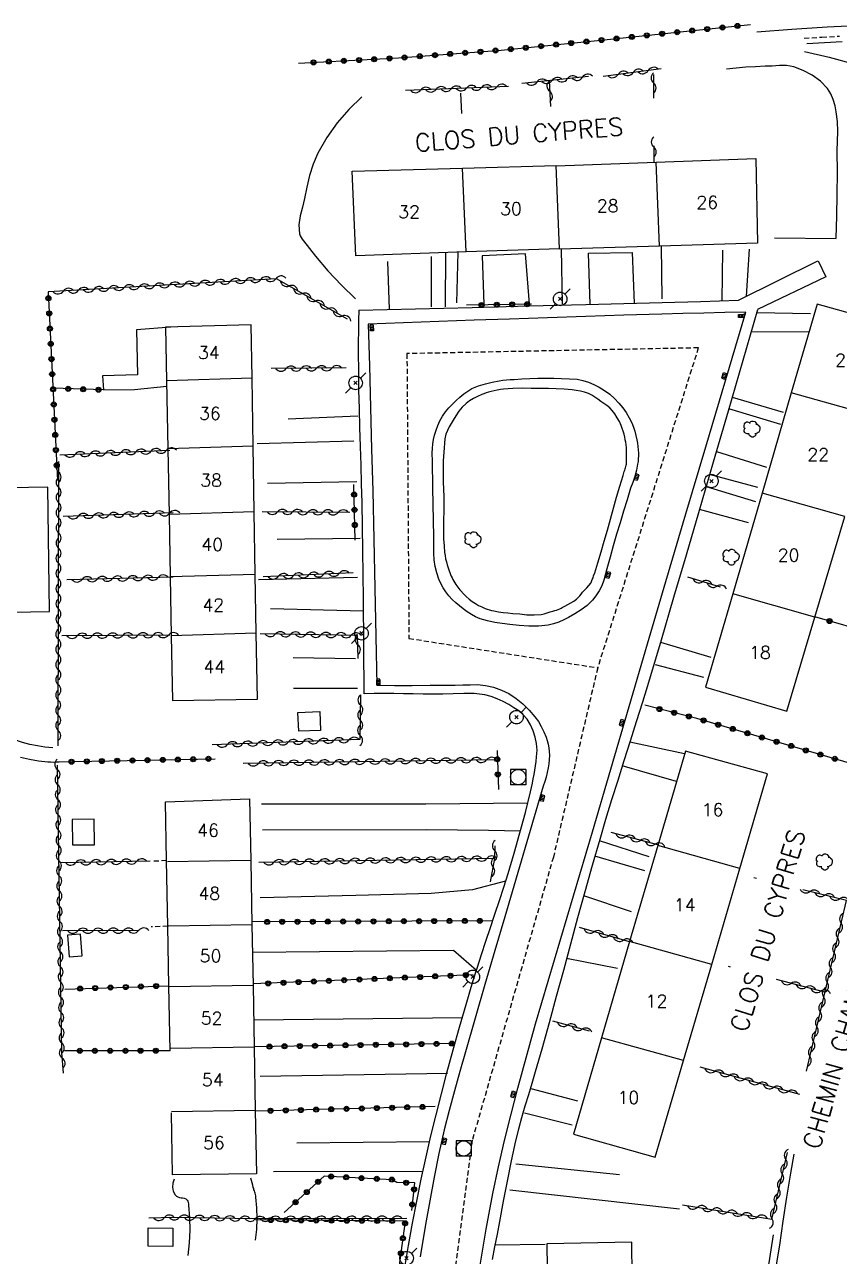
# Model space of a CAD drawing. Header units: millimetres. Extents: x 149000 to 150002, y 151999 to 153000.
# Drawn here: x 149379.6 to 149460, y 152423.4 to 152544.9 of the extents above; entities that cross this region are included whole.
import ezdxf
from ezdxf.enums import TextEntityAlignment as Align

# ---------------------------------------------------------------- set-up
doc = ezdxf.new("R2010")
doc.units = ezdxf.units.MM
doc.linetypes.add('DASHED', pattern=[0.75, 0.5, -0.25])
doc.layers.get('0').update_dxf_attribs({"linetype": 'CONTINUOUS'})
for name, color, linetype in [('W0001', 6, 'DASHED'), ('W0014', 7, 'CONTINUOUS'), ('W0017', 7, 'CONTINUOUS'), ('W0071', 7, 'CONTINUOUS'), ('w0101', 7, 'CONTINUOUS'), ('W0104', 1, 'CONTINUOUS'), ('W0112', 1, 'DASHED'), ('w0211', 2, 'CONTINUOUS'), ('W0214', 2, 'CONTINUOUS'), ('w0300', 7, 'CONTINUOUS'), ('W0310', 3, 'CONTINUOUS'), ('w0323', 7, 'CONTINUOUS'), ('W0401', 7, 'CONTINUOUS'), ('W0420', 7, 'CONTINUOUS'), ('W0473', 7, 'CONTINUOUS'), ('W0989', 7, 'CONTINUOUS'), ('W0991', 7, 'CONTINUOUS'), ('W1102', 7, 'CONTINUOUS')]:
    doc.layers.add(name, color=color, linetype=linetype)
doc.styles.get("Standard").update_dxf_attribs({"font": 'romans.shx', "width": 0.85})

# ---------------------------------------------------------------- blocks, each defined once
blk = doc.blocks.new('T401')
for p, q in [((-0.3, 0.3), (0, 0.3)), ((-0.3, -0.25), (-0.3, 0.3)), ((-0.3, 0.15), (0, 0.15)), ((-0.3, 0), (0, 0)), ((0, 0.3), (0, -0.25)), ((-0.3, -0.15), (0, -0.15)), ((-0.3, -0.25), (-0.3, -0.3)), ((-0.3, -0.3), (0, -0.3)), ((0, -0.3), (0, -0.25))]:
    blk.add_line(p, q)
blk = doc.blocks.new('T420')
for p, q in [((0.75, 0.75), (-0.75, 0.75)), ((-0.75, 0.75), (-0.75, -0.75)), ((0.75, 0.75), (0.75, -0.75)), ((0.75, -0.75), (-0.75, -0.75))]:
    blk.add_line(p, q)
blk.add_ellipse((0, 0), major_axis=(-0.53, 0.53), ratio=1, start_param=3.926991, end_param=10.210176)
blk = doc.blocks.new('T473')
for p, q in [((-0.166667, 0.166667), (0.166667, -0.166667)), ((-0.166667, -0.166667), (0.166667, 0.166667)), ((0.500001, 0.500001), (1.000002, 1.000002)), ((-1.000002, -1.000002), (-0.500001, -0.500001))]:
    blk.add_line(p, q)
blk.add_ellipse((0, 0), major_axis=(0.471405, 0.471405), ratio=1, start_param=5.4977871438, end_param=11.780972451)
blk = doc.blocks.new('T300')
for p, q in [((-0.8, 0.51), (-0.86, 0.34)), ((-0.86, 0.34), (-0.86, 0.17)), ((-0.86, 0.17), (-0.74, 0.06)), ((-0.69, 0.63), (-0.8, 0.51)), ((-0.8, -0.06), (-0.74, 0.06)), ((-0.74, 0.06), (-0.69, 0.11)), ((-0.57, 0.69), (-0.69, 0.63)), ((-0.46, 0.69), (-0.57, 0.69)), ((-0.29, 0.63), (-0.46, 0.69)), ((-0.29, 0.63), (-0.17, 0.74)), ((-0.23, 0.57), (-0.29, 0.63)), ((-0.17, 0.74), (-0.06, 0.8)), ((-0.06, 0.8), (0.06, 0.8)), ((0.06, 0.8), (0.23, 0.74)), ((0.23, 0.74), (0.34, 0.63)), ((0.34, 0.63), (0.4, 0.51)), ((0.46, 0.46), (0.34, 0.46)), ((0.4, 0.51), (0.4, 0.46)), ((0.57, 0.4), (0.46, 0.46)), ((0.57, 0.4), (0.69, 0.29)), ((0.69, 0.29), (0.74, 0.17)), ((0.74, 0.06), (0.69, -0.17)), ((0.74, 0.17), (0.74, 0.06)), ((-0.8, -0.17), (-0.8, -0.06)), ((-0.8, -0.23), (-0.8, -0.17)), ((-0.74, -0.34), (-0.8, -0.23)), ((-0.69, -0.4), (-0.74, -0.34)), ((-0.51, -0.46), (-0.69, -0.4)), ((-0.4, -0.46), (-0.51, -0.46)), ((-0.4, -0.46), (-0.34, -0.46)), ((-0.34, -0.46), (-0.34, -0.4)), ((-0.34, -0.51), (-0.34, -0.46)), ((-0.29, -0.63), (-0.34, -0.51)), ((-0.17, -0.74), (-0.29, -0.63)), ((-0.06, -0.8), (-0.17, -0.74)), ((0.06, -0.8), (-0.06, -0.8)), ((0.17, -0.74), (0.06, -0.8)), ((0.23, -0.69), (0.17, -0.74)), ((0.29, -0.46), (0.23, -0.46)), ((0.29, -0.63), (0.23, -0.69)), ((0.46, -0.4), (0.29, -0.46)), ((0.34, -0.51), (0.29, -0.63)), ((0.34, -0.51), (0.34, -0.46)), ((0.57, -0.34), (0.46, -0.4)), ((0.63, -0.29), (0.57, -0.34)), ((0.69, -0.17), (0.63, -0.29))]:
    blk.add_line(p, q)
blk = doc.blocks.new('t323o')
at = {"color": 0, "linetype": 'Continuous'}
for radius in [0.25, 0.15]:
    blk.add_circle((0, 0), radius, dxfattribs=at)
blk = doc.blocks.new('t310o')
at = {"color": 0, "linetype": 'Continuous'}
for centre, start, end in [((-0.5, 0.38), 216.8699, 323.1304), ((0.5, -0.37), 36.8699, 143.1303)]:
    blk.add_arc(centre, 0.625, start, end, dxfattribs=at)

msp = doc.modelspace()

# ---------------------------------------------------------------- linework, layer by layer
at = {"layer": 'W0001'}
for points in [[(149456.56, 152543.59), (149458.3, 152543.7), (149460.05, 152543.8)], [(149446.12, 152513.03), (149417.36, 152512.46), (149417.56, 152484.36), (149436.18, 152481.46), (149431.81, 152462.78), (149423.81, 152434.83), (149418.93, 152398.61), (149419.71, 152368.9)], [(149446.11, 152513.03), (149436.18, 152481.46)]]:
    msp.add_lwpolyline(points, dxfattribs=at)
at = {"layer": 'W0014'}
for points in [[(149450.08, 152517.73), (149457.9, 152521.63)], [(149457.93, 152521.61), (149458.68, 152520.03)], [(149458.68, 152520.03), (149451.95, 152516.82)], [(149413.15, 152478.88), (149413.12, 152483.6), (149413.07, 152488.31), (149413, 152493.03), (149412.93, 152497.74), (149412.89, 152499.6), (149412.84, 152501.46), (149412.79, 152503.31), (149412.73, 152505.17), (149412.68, 152507.02), (149412.63, 152508.88), (149412.6, 152510.73), (149412.59, 152512.59), (149412.59, 152513.63), (149412.6, 152514.68), (149412.62, 152515.72), (149412.65, 152516.76)], [(149412.62, 152516.76), (149418.22, 152516.89), (149423.81, 152517.03), (149429.4, 152517.17), (149435, 152517.31), (149438.77, 152517.41), (149442.54, 152517.52), (149446.31, 152517.62), (149450.08, 152517.73)], [(149450.79, 152516.56), (149448.72, 152516.52), (149446.66, 152516.47), (149444.59, 152516.42), (149442.52, 152516.37), (149438.76, 152516.26), (149435, 152516.13), (149431.24, 152516), (149427.48, 152515.87), (149424, 152515.75), (149420.51, 152515.62), (149417.02, 152515.49), (149413.53, 152515.36)], [(149424.59, 152422.51), (149425.17, 152426.05), (149425.83, 152429.57), (149426.38, 152432.19), (149426.99, 152434.79), (149427.64, 152437.39), (149428.31, 152439.98), (149430.06, 152446.33), (149431.91, 152452.65), (149433.79, 152458.96), (149435.66, 152465.28), (149437.47, 152471.46), (149439.28, 152477.64), (149441.09, 152483.82), (149442.91, 152489.99), (149444.88, 152496.64), (149446.85, 152503.28), (149448.82, 152509.92), (149450.8, 152516.56)], [(149451.95, 152516.79), (149450.5, 152511.78), (149449.05, 152506.77), (149447.59, 152501.76), (149446.12, 152496.76), (149444.9, 152492.57), (149443.67, 152488.38), (149442.44, 152484.2), (149441.19, 152480.02), (149440.59, 152478.08), (149439.99, 152476.14), (149439.38, 152474.21), (149438.77, 152472.28), (149438.16, 152470.34), (149437.55, 152468.41), (149436.96, 152466.47), (149436.38, 152464.52), (149435.64, 152461.95), (149434.91, 152459.36), (149434.2, 152456.77), (149433.5, 152454.18), (149432.8, 152451.59), (149432.1, 152449), (149431.39, 152446.41), (149430.67, 152443.83), (149430.35, 152442.7), (149430.01, 152441.57), (149429.67, 152440.44), (149429.34, 152439.31), (149429, 152438.19), (149428.68, 152437.05), (149428.37, 152435.92), (149428.08, 152434.78), (149427.63, 152432.79), (149427.24, 152430.8), (149426.86, 152428.81), (149426.49, 152426.81), (149426.25, 152425.56), (149426.01, 152424.32), (149425.78, 152423.07)], [(149413.54, 152515.36), (149413.66, 152511.25), (149413.78, 152507.14), (149413.88, 152503.03), (149413.98, 152498.92), (149414.09, 152494.12), (149414.2, 152489.33), (149414.29, 152484.53), (149414.38, 152479.73)], [(149419.85, 152502.67), (149419.87, 152503.11), (149419.91, 152503.55), (149419.98, 152503.98), (149420.09, 152504.41), (149420.23, 152504.9), (149420.41, 152505.37), (149420.62, 152505.84), (149420.87, 152506.28), (149421.17, 152506.71), (149421.5, 152507.11), (149421.85, 152507.49), (149422.22, 152507.85), (149422.58, 152508.17), (149422.96, 152508.48), (149423.36, 152508.76), (149423.78, 152509.01), (149424.43, 152509.28), (149425.1, 152509.49), (149425.78, 152509.65), (149426.46, 152509.79), (149426.83, 152509.85), (149427.2, 152509.88), (149427.56, 152509.9), (149427.93, 152509.92), (149428.71, 152509.97), (149429.5, 152510.01), (149430.28, 152510.03), (149431.06, 152510.04), (149431.84, 152510.04), (149432.61, 152510.02), (149433.39, 152509.99), (149434.16, 152509.95)], [(149434.16, 152509.95), (149434.73, 152509.81), (149435.28, 152509.64), (149435.81, 152509.41), (149436.33, 152509.15), (149436.86, 152508.82), (149437.37, 152508.45), (149437.84, 152508.03), (149438.28, 152507.58), (149438.66, 152507.13), (149438.99, 152506.65), (149439.28, 152506.14), (149439.54, 152505.62), (149439.71, 152505.21), (149439.84, 152504.8), (149439.95, 152504.37), (149440.04, 152503.95), (149440.1, 152503.62), (149440.15, 152503.29), (149440.18, 152502.97), (149440.2, 152502.64), (149440.2, 152502.36), (149440.19, 152502.09), (149440.16, 152501.82), (149440.12, 152501.55), (149440, 152500.95), (149439.84, 152500.35), (149439.65, 152499.76), (149439.43, 152499.18)], [(149420.02, 152492.76), (149420.01, 152494.37), (149419.99, 152495.99), (149419.96, 152497.61), (149419.93, 152499.23), (149419.92, 152500.09), (149419.89, 152500.95), (149419.87, 152501.81), (149419.84, 152502.67)], [(149439.43, 152499.18), (149439.08, 152498.05), (149438.73, 152496.92), (149438.39, 152495.78), (149438.05, 152494.64), (149437.72, 152493.51), (149437.4, 152492.37), (149437.09, 152491.23), (149436.78, 152490.09)], [(149436.78, 152490.09), (149436.58, 152489.55), (149436.32, 152489.05), (149436.01, 152488.57), (149435.66, 152488.12), (149435.13, 152487.61), (149434.55, 152487.17), (149433.94, 152486.78), (149433.31, 152486.42), (149432.83, 152486.18), (149432.34, 152485.96), (149431.82, 152485.78), (149431.29, 152485.66), (149430.34, 152485.56), (149429.39, 152485.57), (149428.44, 152485.64), (149427.51, 152485.74), (149426.77, 152485.82), (149426.03, 152485.93), (149425.3, 152486.08), (149424.59, 152486.3), (149424.14, 152486.49), (149423.72, 152486.73), (149423.32, 152486.99), (149422.92, 152487.27), (149422.54, 152487.56), (149422.17, 152487.88), (149421.82, 152488.21), (149421.49, 152488.57), (149421.2, 152488.95), (149420.94, 152489.34), (149420.7, 152489.76), (149420.51, 152490.2), (149420.3, 152490.82), (149420.15, 152491.45), (149420.05, 152492.1), (149420.02, 152492.76)], [(149417.18, 152422.47), (149417.53, 152424.44), (149417.92, 152426.63), (149418.34, 152428.82), (149418.78, 152431), (149419.25, 152433.18), (149419.73, 152435.26), (149420.24, 152437.34), (149420.77, 152439.41), (149421.31, 152441.48), (149421.92, 152443.74), (149422.55, 152445.99), (149423.19, 152448.24), (149423.86, 152450.48), (149424.28, 152451.82), (149424.71, 152453.16), (149425.16, 152454.49), (149425.61, 152455.82), (149426.05, 152457.15), (149426.49, 152458.49), (149426.92, 152459.82), (149427.34, 152461.17), (149427.93, 152463.16), (149428.51, 152465.17), (149429.06, 152467.18), (149429.55, 152469.21), (149429.65, 152469.64), (149429.74, 152470.06), (149429.83, 152470.49), (149429.92, 152470.92), (149429.99, 152471.35), (149430.06, 152471.79), (149430.12, 152472.22), (149430.16, 152472.66), (149430.19, 152472.99), (149430.2, 152473.32), (149430.19, 152473.66), (149430.15, 152473.99), (149430.01, 152474.62), (149429.82, 152475.24), (149429.56, 152475.84), (149429.21, 152476.39), (149428.83, 152476.83), (149428.39, 152477.2), (149427.91, 152477.52), (149427.43, 152477.82), (149426.86, 152478.13), (149426.28, 152478.4), (149425.67, 152478.63), (149425.04, 152478.79), (149424.01, 152478.92), (149422.96, 152478.93), (149421.92, 152478.88), (149420.89, 152478.85), (149419.93, 152478.85), (149418.96, 152478.87), (149417.99, 152478.88), (149417.03, 152478.9), (149416.06, 152478.91), (149415.09, 152478.92), (149414.12, 152478.91), (149413.15, 152478.88)], [(149414.38, 152479.73), (149416.13, 152479.72), (149417.89, 152479.72), (149419.64, 152479.73), (149421.39, 152479.74), (149422.13, 152479.75), (149422.86, 152479.77), (149423.6, 152479.78), (149424.33, 152479.8)], [(149424.32, 152479.8), (149425.12, 152479.71), (149425.91, 152479.53), (149426.68, 152479.26), (149427.41, 152478.91), (149428.14, 152478.44), (149428.81, 152477.89), (149429.42, 152477.28), (149429.99, 152476.62), (149430.33, 152476.16), (149430.62, 152475.67), (149430.88, 152475.15), (149431.1, 152474.62), (149431.21, 152474.28), (149431.3, 152473.92), (149431.37, 152473.56), (149431.4, 152473.2), (149431.42, 152472.79), (149431.39, 152472.39), (149431.35, 152471.99), (149431.29, 152471.59), (149431.2, 152471.13), (149431.09, 152470.67), (149430.96, 152470.22), (149430.8, 152469.77)], [(149430.8, 152469.77), (149427.02, 152456.87)], [(149430.8, 152469.77), (149430.8, 152469.77)], [(149427.02, 152456.87), (149426.04, 152453.54), (149425.06, 152450.21), (149424.09, 152446.88), (149423.13, 152443.54), (149422.59, 152441.62), (149422.04, 152439.7), (149421.52, 152437.78), (149421.04, 152435.84), (149420.52, 152433.52), (149420.04, 152431.19), (149419.61, 152428.85), (149419.2, 152426.51), (149418.67, 152423.31)]]:
    msp.add_lwpolyline(points, dxfattribs=at)
msp.add_lwpolyline([(149420.99, 152498.16), (149421, 152497.5), (149420.99, 152496.83), (149420.98, 152496.17), (149420.97, 152495.5), (149420.97, 152494.84), (149420.98, 152494.17), (149421.02, 152493.5), (149421.08, 152492.84), (149421.12, 152492.53), (149421.18, 152492.22), (149421.26, 152491.92), (149421.34, 152491.62), (149421.39, 152491.43), (149421.45, 152491.23), (149421.52, 152491.04), (149421.59, 152490.85), (149421.66, 152490.67), (149421.73, 152490.5), (149421.81, 152490.33), (149421.9, 152490.16), (149421.99, 152490), (149422.09, 152489.84), (149422.2, 152489.69), (149422.3, 152489.54), (149422.39, 152489.41), (149422.48, 152489.28), (149422.57, 152489.16), (149422.67, 152489.04), (149422.93, 152488.75), (149423.21, 152488.48), (149423.5, 152488.23), (149423.81, 152487.99), (149424.11, 152487.8), (149424.43, 152487.62), (149424.75, 152487.46), (149425.09, 152487.31), (149425.29, 152487.24), (149425.5, 152487.17), (149425.71, 152487.12), (149425.92, 152487.07), (149426.39, 152486.99), (149426.86, 152486.92), (149427.33, 152486.87), (149427.81, 152486.83), (149428.5, 152486.77), (149429.2, 152486.7), (149429.9, 152486.68), (149430.6, 152486.72), (149430.9, 152486.78), (149431.2, 152486.87), (149431.48, 152486.97), (149431.77, 152487.06), (149431.94, 152487.11), (149432.11, 152487.16), (149432.28, 152487.22), (149432.45, 152487.28), (149432.57, 152487.34), (149432.69, 152487.41), (149432.82, 152487.48), (149432.94, 152487.55), (149433.23, 152487.71), (149433.53, 152487.87), (149433.82, 152488.04), (149434.1, 152488.24), (149434.26, 152488.4), (149434.41, 152488.57), (149434.54, 152488.74), (149434.69, 152488.91), (149434.89, 152489.13), (149435.11, 152489.35), (149435.31, 152489.57), (149435.49, 152489.82), (149435.58, 152489.99), (149435.65, 152490.16), (149435.72, 152490.34), (149435.78, 152490.52), (149435.89, 152490.84), (149436, 152491.16), (149436.1, 152491.49), (149436.2, 152491.82), (149436.52, 152492.89), (149436.83, 152493.97), (149437.14, 152495.05), (149437.44, 152496.13), (149437.75, 152497.21), (149438.05, 152498.29), (149438.36, 152499.37), (149438.68, 152500.45), (149438.72, 152500.58), (149438.76, 152500.7), (149438.81, 152500.83), (149438.85, 152500.95), (149438.9, 152501.08), (149438.94, 152501.2), (149438.97, 152501.33), (149439, 152501.46), (149439.01, 152501.57), (149439.02, 152501.69), (149439.03, 152501.8), (149439.03, 152501.91), (149439.03, 152502.02), (149439.03, 152502.13), (149439.03, 152502.25), (149439.03, 152502.36), (149439.04, 152502.57), (149439.03, 152502.79), (149439.03, 152503), (149439.01, 152503.21), (149438.98, 152503.46), (149438.95, 152503.71), (149438.9, 152503.96), (149438.85, 152504.21), (149438.78, 152504.5), (149438.7, 152504.8), (149438.61, 152505.09), (149438.5, 152505.37), (149438.32, 152505.76), (149438.12, 152506.14), (149437.89, 152506.51), (149437.62, 152506.85), (149437.37, 152507.11), (149437.09, 152507.34), (149436.8, 152507.55), (149436.5, 152507.75), (149436.21, 152507.97), (149435.9, 152508.18), (149435.59, 152508.37), (149435.26, 152508.53), (149434.87, 152508.67), (149434.47, 152508.77), (149434.06, 152508.84), (149433.66, 152508.89), (149432.88, 152508.97), (149432.1, 152509), (149431.32, 152509.01), (149430.54, 152509.02), (149429.63, 152509.03), (149428.72, 152509.05), (149427.81, 152509.03), (149426.9, 152508.96), (149426.59, 152508.92), (149426.28, 152508.86), (149425.97, 152508.79), (149425.66, 152508.71), (149425.42, 152508.65), (149425.19, 152508.59), (149424.96, 152508.51), (149424.74, 152508.42), (149424.33, 152508.24), (149423.94, 152508.04), (149423.55, 152507.81), (149423.2, 152507.54), (149422.82, 152507.17), (149422.49, 152506.77), (149422.2, 152506.34), (149421.91, 152505.9), (149421.71, 152505.57), (149421.52, 152505.23), (149421.35, 152504.88), (149421.21, 152504.51), (149421.11, 152504.07), (149421.06, 152503.63), (149421.03, 152503.18), (149421, 152502.73), (149420.97, 152502.31), (149420.95, 152501.89), (149420.94, 152501.47), (149420.93, 152501.05), (149420.93, 152500.69), (149420.94, 152500.33), (149420.94, 152499.97), (149420.95, 152499.61), (149420.96, 152499.24), (149420.97, 152498.88), (149420.99, 152498.52)], close=True, dxfattribs=at)
at = {"layer": 'W0017'}
for points in [[(149448.45, 152517.69), (149448.52, 152522.66)], [(149450.88, 152518.13), (149451.16, 152522.76)], [(149415.63, 152516.84), (149415.46, 152521.57)], [(149419.74, 152522.04), (149419.75, 152517.09)], [(149421.16, 152517.07), (149421.19, 152522.45)], [(149429.47, 152517.38), (149429.06, 152522.3), (149424.8, 152522.12)], [(149424.8, 152522.12), (149424.95, 152517.33)], [(149435.44, 152517.33), (149435.26, 152522.38), (149439.59, 152522.45), (149439.79, 152517.44)], [(149451.87, 152516.51), (149457.19, 152516.42)], [(149457.01, 152514.58), (149451.32, 152514.61)], [(149449.44, 152508.16), (149454.49, 152506.7)], [(149454.26, 152505.48), (149449.11, 152507.01)], [(149412.52, 152506.28), (149405.63, 152505.99)], [(149412.12, 152503.83), (149402.57, 152503.56)], [(149447.89, 152502.81), (149452.85, 152501.27)], [(149412.42, 152499.8), (149403.59, 152499.65)], [(149451.98, 152499.26), (149447.22, 152500.52)], [(149446.88, 152499.34), (149451.76, 152497.86)], [(149451.05, 152495.76), (149446.22, 152497.09)], [(149412.74, 152494.23), (149404.55, 152494.11)], [(149412.47, 152490.38), (149402.73, 152490.15)], [(149403.9, 152487.3), (149413.08, 152487.08)], [(149442.37, 152484), (149447.33, 152482.52)], [(149412.28, 152482.35), (149406.14, 152482.43)], [(149446.64, 152480.51), (149441.87, 152481.75)], [(149412.49, 152479.4), (149406.18, 152479.4)], [(149444.75, 152472.96), (149439.36, 152474.12)], [(149443.95, 152470.25), (149438.61, 152471.77)], [(149429.27, 152468.1), (149419.24, 152468.01), (149403.01, 152468.01)], [(149403.1, 152465.45), (149419.3, 152465.5), (149425.41, 152465.44), (149428.55, 152465.36)], [(149436.34, 152464.4), (149441.22, 152462.83)], [(149440.83, 152461.42), (149435.9, 152462.86)], [(149427.1, 152460.41), (149423.82, 152459.54), (149419.75, 152459.17), (149412.33, 152458.99), (149402.88, 152458.74)], [(149439.51, 152457.36), (149434.81, 152458.96)], [(149421.95, 152453.55), (149402.12, 152453.35)], [(149424.22, 152451.59), (149421.95, 152453.55)], [(149438.13, 152451.78), (149433.11, 152452.75)], [(149422.82, 152446.91), (149402.24, 152446.67)], [(149421.36, 152441.42), (149402.89, 152441.13)], [(149434.23, 152438.68), (149429.62, 152439.89)], [(149433.68, 152436.31), (149428.95, 152437.5)], [(149419.6, 152434.68), (149406.51, 152434.53)], [(149404.19, 152431.73), (149418.95, 152431.79)], [(149431, 152424.54), (149426.05, 152424.48)]]:
    msp.add_lwpolyline(points, dxfattribs=at)
at = {"layer": 'W0071'}
for points in [[(149451.89, 152544.22), (149455.35, 152544.49), (149458.81, 152544.72), (149462.28, 152544.89), (149465.75, 152545.01)], [(149460.29, 152543.25), (149458.55, 152543.15), (149456.81, 152543.04)], [(149382.41, 152473.55), (149381.65, 152473.62), (149380.9, 152473.74), (149380.16, 152473.9), (149379.43, 152474.1), (149378.57, 152474.39), (149377.73, 152474.72), (149376.9, 152475.11), (149376.12, 152475.58), (149375.17, 152476.28), (149374.29, 152477.06), (149373.48, 152477.92), (149372.75, 152478.85), (149372.07, 152479.94), (149371.5, 152481.09), (149371.02, 152482.28), (149370.61, 152483.49), (149370.46, 152484.04), (149370.34, 152484.6), (149370.25, 152485.16), (149370.21, 152485.73)], [(149379.23, 152472.64), (149380.12, 152472.44), (149381.02, 152472.29), (149381.92, 152472.18), (149382.2, 152472.16), (149382.48, 152472.15), (149382.76, 152472.16), (149383.04, 152472.17)]]:
    msp.add_lwpolyline(points, dxfattribs=at)
at = {"layer": 'w0101'}
for points in [[(149432.08, 152531.04), (149432.08, 152531.01), (149441.95, 152531.36)], [(149441.95, 152531.36), (149451.79, 152531.71), (149451.96, 152523.35)], [(149423.2, 152522.5), (149412.32, 152522.13), (149411.96, 152530.48), (149422.85, 152530.78)], [(149422.85, 152530.78), (149432.08, 152531.04)], [(149432.4, 152522.82), (149423.2, 152522.5)], [(149442.27, 152523.06), (149432.4, 152522.77)], [(149432.4, 152522.77), (149432.4, 152522.82)], [(149451.96, 152523.35), (149442.27, 152523.06)], [(149457.83, 152517.36), (149455.28, 152508.6)], [(149466.09, 152515.03), (149457.83, 152517.36)], [(149402.08, 152510.05), (149401.99, 152515.32), (149393.55, 152515.07), (149393.65, 152509.79)], [(149393.65, 152509.79), (149393.77, 152503.08)], [(149402.19, 152503.33), (149402.08, 152510.05)], [(149455.28, 152508.6), (149452.4, 152498.69)], [(149402.3, 152496.85), (149402.19, 152503.33)], [(149393.77, 152503.08), (149393.89, 152496.59)], [(149452.4, 152498.69), (149449.5, 152488.76)], [(149393.89, 152496.59), (149394.01, 152490.42)], [(149402.4, 152490.68), (149402.3, 152496.85)], [(149457.61, 152486.47), (149460.56, 152496.39)], [(149394.01, 152490.42), (149394.11, 152484.61)], [(149402.5, 152484.87), (149402.4, 152490.68)], [(149449.5, 152488.76), (149446.82, 152479.54), (149454.86, 152477.18), (149457.61, 152486.47)], [(149394.11, 152484.61), (149394.23, 152478.22), (149402.61, 152478.37)], [(149402.61, 152478.37), (149402.5, 152484.87)], [(149444.83, 152473.24), (149442.1, 152463.91)], [(149450.21, 152461.66), (149452.94, 152470.99), (149444.83, 152473.24)], [(149393.64, 152462.43), (149393.53, 152468.23), (149401.84, 152468.54)], [(149401.84, 152468.54), (149401.95, 152462.44)], [(149442.1, 152463.91), (149439.33, 152454.44)], [(149393.77, 152455.95), (149393.64, 152462.43)], [(149401.95, 152462.44), (149402.07, 152456.08)], [(149447.43, 152452.19), (149450.21, 152461.66)], [(149393.88, 152450.08), (149393.77, 152455.95)], [(149402.07, 152456.08), (149402.18, 152450.1)], [(149439.33, 152454.44), (149436.56, 152444.94)], [(149444.64, 152442.69), (149447.43, 152452.19)], [(149394.01, 152443.66), (149393.88, 152450.08)], [(149402.18, 152450.1), (149402.29, 152444.03)], [(149436.56, 152444.94), (149433.79, 152435.44), (149441.85, 152433.16), (149444.64, 152442.69)], [(149402.29, 152444.03), (149402.4, 152437.75)], [(149402.4, 152437.75), (149402.52, 152431.53), (149394.24, 152431.4), (149394.12, 152437.55)], [(149439.64, 152414.71), (149439.56, 152424.78), (149431.17, 152424.62)], [(149431.17, 152424.62), (149431.3, 152414.96)]]:
    msp.add_lwpolyline(points, dxfattribs=at)
at = {"layer": 'W0104'}
msp.add_lwpolyline([(149394.07, 152515.08), (149390.67, 152514.82), (149390.77, 152510.37), (149387.31, 152510.27), (149387.41, 152508.89), (149390.47, 152508.91), (149393.66, 152509.25)], dxfattribs=at)
for points in [[(149376.22, 152499.18), (149376.42, 152486.92), (149382.11, 152487.01), (149381.92, 152499.27)], [(149408.83, 152475.28), (149406.68, 152475.19), (149406.6, 152477.05), (149408.76, 152477.14)], [(149386.53, 152464), (149386.5, 152466.53), (149384.32, 152466.5), (149384.35, 152463.97)], [(149385.33, 152453.03), (149385.16, 152455.18), (149383.87, 152455.08), (149384.03, 152452.93), (149385.33, 152453.03)], [(149394.27, 152426.16), (149394.25, 152424.35), (149391.83, 152424.37), (149391.84, 152426.18)]]:
    msp.add_lwpolyline(points, close=True, dxfattribs=at)
at = {"layer": 'W0112'}
for points in [[(149393.64, 152462.43), (149392.39, 152462.36)], [(149393.77, 152455.95), (149392.12, 152455.88)]]:
    msp.add_lwpolyline(points, dxfattribs=at)
at = {"layer": 'w0211'}
for points in [[(149456.6, 152542.29), (149459.02, 152541.72), (149461.43, 152541.06)], [(149455.54, 152433.44), (149455.2, 152431.57), (149454.82, 152429.21), (149454.46, 152426.85), (149454.11, 152424.49), (149453.74, 152422.13)], [(149394.39, 152430.98), (149394.25, 152430.6), (149394.22, 152430.2), (149394.3, 152429.8), (149394.48, 152429.44), (149394.61, 152429.32), (149394.76, 152429.24), (149394.92, 152429.19), (149395.08, 152429.16), (149395.23, 152429.13), (149395.39, 152429.1), (149395.55, 152429.03), (149395.68, 152428.92), (149395.75, 152428.81), (149395.78, 152428.67), (149395.8, 152428.54), (149395.81, 152428.42), (149395.91, 152427.18), (149395.93, 152425.94), (149395.88, 152424.7), (149395.74, 152423.47)]]:
    msp.add_lwpolyline(points, dxfattribs=at)
at = {"layer": 'W0214'}
msp.add_lwpolyline([(149402.42, 152424.97), (149402.54, 152426.03), (149402.59, 152427.1), (149402.56, 152428.16), (149402.46, 152429.22), (149402.44, 152429.35), (149402.41, 152429.47), (149402.38, 152429.59), (149402.35, 152429.71), (149402.31, 152429.83), (149402.27, 152429.95), (149402.24, 152430.06), (149402.2, 152430.18), (149402.14, 152430.41), (149402.08, 152430.64), (149402.03, 152430.86), (149401.97, 152431.09)], dxfattribs=at)
at = {"layer": 'w0300'}
for points in [[(149459.72, 152523.86), (149459.78, 152526.02), (149459.81, 152528.17), (149459.83, 152530.33), (149459.82, 152532.48), (149459.84, 152533.44), (149459.86, 152534.4), (149459.85, 152535.38), (149459.72, 152536.34), (149459.6, 152536.93), (149459.43, 152537.53), (149459.19, 152538.11), (149458.85, 152538.63), (149458.15, 152539.36), (149457.34, 152539.95), (149456.46, 152540.42), (149455.53, 152540.76), (149454.82, 152540.9), (149454.11, 152540.91), (149453.4, 152540.85), (149452.71, 152540.82), (149451.75, 152540.78), (149450.79, 152540.72), (149449.83, 152540.63), (149448.88, 152540.53)], [(149412.92, 152537.8), (149411.64, 152536.57), (149410.48, 152535.23), (149409.45, 152533.78), (149408.57, 152532.25), (149408.1, 152531.17), (149407.76, 152530.04), (149407.5, 152528.9), (149407.25, 152527.76), (149407.05, 152526.93), (149406.83, 152526.07), (149406.7, 152525.18), (149406.76, 152524.28), (149406.82, 152524.09), (149406.92, 152523.92), (149407.04, 152523.77), (149407.15, 152523.61), (149408.33, 152522.09), (149409.57, 152520.62), (149410.89, 152519.21), (149412.28, 152517.88)], [(149422.63, 152538.18), (149422.74, 152536.15)], [(149453.63, 152523.89), (149459.72, 152523.81)], [(149432.7, 152517.33), (149432.61, 152522.81)], [(149442.46, 152523.07), (149442.5, 152517.86)], [(149422.3, 152517.48), (149422.42, 152522.48)], [(149428.1, 152432.49), (149438.33, 152431.44)], [(149427.5, 152429.95), (149444.27, 152428.07)], [(149451.83, 152414.47), (149453.53, 152425.49)]]:
    msp.add_lwpolyline(points, dxfattribs=at)
at = {"layer": 'W0310'}
for points in [[(149435.28, 152539.81), (149428.7, 152539.11)], [(149442.46, 152540.58), (149436.71, 152539.82)], [(149441.69, 152540.02), (149441.7, 152537.68)], [(149427.37, 152538.83), (149417.23, 152538.43)], [(149431.38, 152539.39), (149431.52, 152536.86)], [(149441.71, 152532.96), (149441.72, 152531.35)], [(149411.51, 152515.86), (149404.48, 152519.86), (149381.96, 152518.55)], [(149411.37, 152511.05), (149403.95, 152510.98)], [(149393.98, 152502.91), (149383.12, 152502.45)], [(149382.96, 152473.77), (149383, 152501.81)], [(149394.3, 152496.74), (149383.44, 152496.39)], [(149411.72, 152496.79), (149403.08, 152496.86)], [(149394.3, 152490.4), (149383.81, 152490.15)], [(149412.07, 152490.84), (149403.18, 152490.42)], [(149448.3, 152489.4), (149445.09, 152490.41)], [(149393.96, 152484.69), (149383.32, 152484.61)], [(149412.56, 152482.37), (149412.47, 152484.66), (149402.87, 152484.8)], [(149412.77, 152478.8), (149412.73, 152474.38), (149398.15, 152473.84)], [(149383.46, 152441.44), (149383.31, 152443.48), (149382.88, 152471.86)], [(149426.11, 152472.38), (149401.21, 152472.01)], [(149442.12, 152463.98), (149437.5, 152465.19)], [(149426.03, 152463.87), (149425.99, 152462.65), (149402.74, 152462.24)], [(149392.02, 152462.37), (149383.19, 152462.21)], [(149425.99, 152462.65), (149425.58, 152460.34)], [(149451.86, 152460.67), (149451.59, 152460.73)], [(149456.78, 152441.65), (149460.72, 152458.5), (149456.43, 152459.55)], [(149439.33, 152454.41), (149434.38, 152455.81)], [(149390.95, 152455.53), (149383.39, 152455.51)], [(149449.27, 152451.91), (149449.08, 152451.96)], [(149458.6, 152449.43), (149453.83, 152450.7)], [(149435.38, 152445.58), (149431.74, 152446.59)], [(149456.12, 152439.33), (149446.28, 152442.03)], [(149444.54, 152428.44), (149453.36, 152427.04), (149454.9, 152433.63)], [(149417.34, 152427.11), (149402.42, 152427.07), (149394.36, 152427.22), (149391.9, 152427.13)]]:
    msp.add_lwpolyline(points, dxfattribs=at)
at = {"layer": 'w0323'}
for points in [[(149406.65, 152541.13), (149416.52, 152541.65), (149426.66, 152542.42), (149436.48, 152543.4), (149451.25, 152544.94)], [(149381.96, 152518.55), (149382.88, 152499.95)], [(149429.64, 152517.35), (149423.23, 152517.23)], [(149387.41, 152508.89), (149382.44, 152509.04)], [(149412.26, 152494.05), (149412.12, 152499.56)], [(149463.55, 152484.77), (149457.62, 152486.49)], [(149463.97, 152471.18), (149445.97, 152476.46), (149440.82, 152477.76)], [(149426.25, 152473.29), (149426.38, 152469.43)], [(149382.77, 152472.16), (149398.44, 152472.48)], [(149425.74, 152456.49), (149402.06, 152456.37)], [(149423.89, 152451.16), (149402.17, 152450.25)], [(149383.61, 152449.75), (149393.88, 152450.08)], [(149394.01, 152443.66), (149383.58, 152443.64)], [(149422.01, 152444.37), (149402.29, 152444.05)], [(149420.15, 152438.15), (149402.4, 152437.7)], [(149417.83, 152427.91), (149418.14, 152430.62), (149416.36, 152430.67), (149415.94, 152430.93), (149409.21, 152431.28), (149405.26, 152427.71)], [(149416.58, 152422.28), (149417.21, 152426.85), (149402.42, 152426.96)]]:
    msp.add_lwpolyline(points, dxfattribs=at)
at = {"layer": 'W1102'}
for points in [[(149442.27, 152523.06), (149441.95, 152531.36)], [(149423.2, 152522.5), (149422.85, 152530.78)], [(149432.4, 152522.82), (149432.08, 152531.04)], [(149402.08, 152510.05), (149393.65, 152509.79)], [(149463.49, 152506.29), (149455.28, 152508.6)], [(149402.19, 152503.33), (149393.77, 152503.08)], [(149460.56, 152496.39), (149452.4, 152498.69)], [(149402.3, 152496.85), (149393.89, 152496.59)], [(149402.4, 152490.68), (149394.01, 152490.42)], [(149457.61, 152486.47), (149449.5, 152488.76)], [(149402.5, 152484.87), (149394.11, 152484.61)], [(149450.21, 152461.66), (149442.1, 152463.91)], [(149401.95, 152462.44), (149393.74, 152462.3)], [(149402.07, 152456.08), (149393.85, 152455.95)], [(149447.43, 152452.19), (149439.33, 152454.44)], [(149402.18, 152450.1), (149393.94, 152449.97)], [(149444.64, 152442.69), (149436.56, 152444.94)], [(149402.29, 152444.03), (149394.04, 152443.89)], [(149402.4, 152437.75), (149394.14, 152437.62)]]:
    msp.add_lwpolyline(points, dxfattribs=at)

# ---------------------------------------------------------------- block references
at = {"layer": 'w0300'}
for p in [(149451.45, 152505.01), (149423.92, 152494.09), (149449.39, 152492.37), (149458.59, 152462.28)]:
    msp.add_blockref('T300', p, dxfattribs=at)
at = {"layer": 'W0310'}
for p, rotation in [((149431.68, 152539.43), 186.0244260923421), ((149433.18, 152539.58), 186.0244260923421), ((149434.67, 152539.74), 186.0244260923421), ((149438.2, 152540.02), 187.5659328400262), ((149439.69, 152540.22), 187.5659328400262), ((149441.17, 152540.41), 187.5659328400262), ((149441.69, 152539.18), 270.1651360985134), ((149418.73, 152538.49), 182.2596851099473), ((149420.23, 152538.55), 182.2596851099473), ((149421.73, 152538.61), 182.2596851099473), ((149423.23, 152538.67), 182.2596851099473), ((149424.73, 152538.73), 182.2596851099473), ((149426.23, 152538.79), 182.2596851099473), ((149430.19, 152539.27), 186.0244260923421), ((149431.44, 152538.36), 273.1734816578262), ((149441.71, 152532.85), 270.1651360985056), ((149384.96, 152518.72), 183.3352789245398), ((149386.46, 152518.81), 183.3352789245398), ((149387.95, 152518.9), 183.3352789245398), ((149389.45, 152518.99), 183.3352789245398), ((149390.95, 152519.07), 183.3352789245398), ((149392.45, 152519.16), 183.3352789245398), ((149393.94, 152519.25), 183.3352789245398), ((149395.44, 152519.33), 183.3352789245398), ((149396.94, 152519.42), 183.3352789245398), ((149398.44, 152519.51), 183.3352789245398), ((149399.93, 152519.6), 183.3352789245398), ((149401.43, 152519.68), 183.3352789245398), ((149402.93, 152519.77), 183.3352789245398), ((149404.43, 152519.86), 183.3352789245398), ((149405.74, 152519.15), 150.3956892209157), ((149407.04, 152518.4), 150.3956892209157), ((149383.46, 152518.64), 183.3352789245398), ((149408.35, 152517.66), 150.3956892209157), ((149409.65, 152516.92), 150.3956892209157), ((149410.95, 152516.18), 150.3956892209157), ((149405.44, 152510.99), 180.5327172706389), ((149406.94, 152511), 180.5327172706389), ((149408.44, 152511.02), 180.5327172706389), ((149409.94, 152511.03), 180.5327172706389), ((149393.61, 152502.9), 182.4210674717948), ((149384.62, 152502.52), 182.4210674717948), ((149386.12, 152502.58), 182.4210674717948), ((149387.62, 152502.64), 182.4210674717948), ((149389.12, 152502.71), 182.4210674717948), ((149390.62, 152502.77), 182.4210674717948), ((149392.11, 152502.83), 182.4210674717948), ((149383, 152500.77), 89.91824821202695), ((149382.99, 152499.27), 89.91824821202695), ((149382.99, 152497.77), 89.91824821202695), ((149382.99, 152496.27), 89.91824821202695), ((149404.58, 152496.85), 179.5492789635613), ((149384.94, 152496.43), 181.8520326015181), ((149386.44, 152496.48), 181.8520326015181), ((149387.94, 152496.53), 181.8520326015181), ((149389.44, 152496.58), 181.8520326015181), ((149390.94, 152496.63), 181.8520326015181), ((149392.44, 152496.68), 181.8520326015181), ((149393.94, 152496.72), 181.8520326015181), ((149406.08, 152496.84), 179.5492789635613), ((149407.58, 152496.82), 179.5492789635613), ((149409.08, 152496.81), 179.5492789635613), ((149410.58, 152496.8), 179.5492789635613), ((149382.99, 152494.77), 89.91824821202695), ((149382.99, 152493.27), 89.91824821202695), ((149382.98, 152491.77), 89.91824821202695), ((149382.98, 152490.27), 89.91824821202695), ((149410.67, 152490.77), 182.6736229811181), ((149385.31, 152490.19), 181.3717318126831), ((149386.81, 152490.22), 181.3717318126831), ((149388.31, 152490.26), 181.3717318126831), ((149389.81, 152490.29), 181.3717318126831), ((149391.31, 152490.33), 181.3717318126831), ((149392.81, 152490.37), 181.3717318126831), ((149404.68, 152490.49), 182.6736229811181), ((149406.17, 152490.56), 182.6736229811181), ((149407.67, 152490.63), 182.6736229811181), ((149409.17, 152490.7), 182.6736229811181), ((149446.52, 152489.96), 162.4966515479202), ((149447.95, 152489.51), 162.4966515479202), ((149382.98, 152488.77), 89.91824821202695), ((149382.98, 152487.27), 89.91824821202695), ((149382.98, 152485.77), 89.91824821202695), ((149382.97, 152484.27), 89.91824821202695), ((149393.82, 152484.69), 180.4577103062506), ((149404.37, 152484.78), 179.1526499818638), ((149405.87, 152484.76), 179.1526499818638), ((149407.37, 152484.74), 179.1526499818638), ((149408.87, 152484.71), 179.1526499818638), ((149410.37, 152484.69), 179.1526499818638), ((149382.97, 152482.77), 89.91824821202695), ((149384.82, 152484.62), 180.4577103062506), ((149386.32, 152484.63), 180.4577103062506), ((149387.82, 152484.64), 180.4577103062506), ((149389.32, 152484.66), 180.4577103062506), ((149390.82, 152484.67), 180.4577103062506), ((149392.32, 152484.68), 180.4577103062506), ((149411.87, 152484.67), 179.1526499818638), ((149412.51, 152483.76), 92.15258675137214), ((149382.97, 152481.27), 89.91824821202695), ((149382.97, 152479.77), 89.91824821202695), ((149382.96, 152478.27), 89.91824821202695), ((149382.96, 152476.77), 89.91824821202695), ((149412.76, 152477.79), 269.5068661698729), ((149412.75, 152476.29), 269.5068661698729), ((149382.96, 152475.27), 89.91824821202695), ((149412.73, 152474.79), 269.5068661698729), ((149399.65, 152473.9), 182.1171720182142), ((149401.15, 152473.95), 182.1171720182142), ((149402.65, 152474.01), 182.1171720182142), ((149404.14, 152474.07), 182.1171720182142), ((149405.64, 152474.12), 182.1171720182142), ((149407.14, 152474.18), 182.1171720182142), ((149408.64, 152474.23), 182.1171720182142), ((149410.14, 152474.29), 182.1171720182142), ((149411.64, 152474.34), 182.1171720182142), ((149382.88, 152471.43), 90.88003788641505), ((149402.71, 152472.03), 180.8628576647603), ((149404.21, 152472.05), 180.8628576647603), ((149405.71, 152472.08), 180.8628576647603), ((149407.21, 152472.1), 180.8628576647603), ((149408.71, 152472.12), 180.8628576647603), ((149410.21, 152472.14), 180.8628576647603), ((149411.71, 152472.17), 180.8628576647603), ((149413.21, 152472.19), 180.8628576647603), ((149414.71, 152472.21), 180.8628576647603), ((149416.21, 152472.23), 180.8628576647603), ((149417.71, 152472.26), 180.8628576647603), ((149419.21, 152472.28), 180.8628576647603), ((149420.71, 152472.3), 180.8628576647603), ((149422.21, 152472.33), 180.8628576647603), ((149423.71, 152472.35), 180.8628576647603), ((149425.21, 152472.37), 180.8628576647603), ((149382.91, 152469.93), 90.88003788641505), ((149382.93, 152468.43), 90.88003788641505), ((149382.95, 152466.93), 90.88003788641505), ((149382.98, 152465.43), 90.88003788641505), ((149383, 152463.93), 90.88003788641505), ((149426.02, 152463.4), 268.2671321161338), ((149438.95, 152464.81), 165.3991895943234), ((149440.4, 152464.43), 165.3991895943234), ((149441.85, 152464.05), 165.3991895943234), ((149383.02, 152462.43), 90.88003788641505), ((149383.05, 152460.93), 90.88003788641505), ((149384.69, 152462.24), 180.9989420274585), ((149386.19, 152462.27), 180.9989420274585), ((149387.69, 152462.29), 180.9989420274585), ((149389.19, 152462.32), 180.9989420274585), ((149390.69, 152462.35), 180.9989420274585), ((149404.24, 152462.27), 181.0078089031887), ((149405.74, 152462.29), 181.0078089031887), ((149407.24, 152462.32), 181.0078089031887), ((149408.74, 152462.35), 181.0078089031887), ((149410.24, 152462.37), 181.0078089031887), ((149411.74, 152462.4), 181.0078089031887), ((149413.24, 152462.42), 181.0078089031887), ((149414.74, 152462.45), 181.0078089031887), ((149416.24, 152462.48), 181.0078089031887), ((149417.74, 152462.5), 181.0078089031887), ((149419.24, 152462.53), 181.0078089031887), ((149420.74, 152462.56), 181.0078089031887), ((149422.24, 152462.58), 181.0078089031887), ((149423.74, 152462.61), 181.0078089031887), ((149425.24, 152462.64), 181.0078089031887), ((149425.85, 152461.81), 259.9242045422424), ((149383.07, 152459.43), 90.88003788641505), ((149457.13, 152459.38), 166.2624157663748), ((149458.59, 152459.02), 166.2624157663748), ((149383.09, 152457.93), 90.88003788641505), ((149460.05, 152458.66), 166.2624157663748), ((149383.12, 152456.43), 90.88003788641505), ((149460.2, 152456.26), 76.83955174898792), ((149383.14, 152454.93), 90.88003788641505), ((149389.39, 152455.52), 180.1441113999352), ((149390.89, 152455.53), 180.1441113999352), ((149435.82, 152455.4), 164.1318820772027), ((149459.86, 152454.8), 76.83955174898792), ((149384.89, 152455.51), 180.1441113999352), ((149386.39, 152455.51), 180.1441113999352), ((149387.89, 152455.52), 180.1441113999352), ((149437.26, 152454.99), 164.1318820772027), ((149438.71, 152454.58), 164.1318820772027), ((149383.16, 152453.43), 90.88003788641505), ((149459.51, 152453.34), 76.83955174898792), ((149383.18, 152451.93), 90.88003788641505), ((149459.17, 152451.87), 76.83955174898792), ((149383.21, 152450.43), 90.88003788641505), ((149458.83, 152450.41), 76.83955174898792), ((149383.23, 152448.93), 90.88003788641505), ((149455.28, 152450.31), 165.1359953181522), ((149456.73, 152449.93), 165.1359953181522), ((149458.18, 152449.54), 165.1359953181522), ((149458.49, 152448.95), 76.83955174898792), ((149458.15, 152447.49), 76.83955174898792), ((149383.25, 152447.43), 90.88003788641505), ((149383.28, 152445.93), 90.88003788641505), ((149433.19, 152446.19), 164.3548303183249), ((149434.63, 152445.78), 164.3548303183249), ((149457.81, 152446.03), 76.83955174898792), ((149383.3, 152444.43), 90.88003788641505), ((149457.47, 152444.57), 76.83955174898792), ((149383.35, 152442.94), 94.23195458369122), ((149457.12, 152443.11), 76.83955174898792), ((149447.73, 152441.63), 164.6289690794764), ((149449.18, 152441.24), 164.6289690794764), ((149450.62, 152440.84), 164.6289690794764), ((149452.07, 152440.44), 164.6289690794764), ((149453.51, 152440.04), 164.6289690794764), ((149454.96, 152439.65), 164.6289690794764), ((149454.74, 152432.95), 76.78793421311204), ((149454.4, 152431.49), 76.78793421311204), ((149454.06, 152430.03), 76.78793421311204), ((149453.72, 152428.57), 76.78793421311204), ((149446.02, 152428.2), 351.0113602181754), ((149447.5, 152427.97), 351.0113602181754), ((149448.98, 152427.74), 351.0113602181754), ((149450.46, 152427.5), 351.0113602181754), ((149453.37, 152427.11), 76.78793421311204), ((149393.4, 152427.18), 182.2164935889971), ((149394.9, 152427.21), 178.9406678625724), ((149396.4, 152427.18), 178.9406678625724), ((149397.9, 152427.16), 178.9406678625724), ((149399.4, 152427.13), 178.9406678625724), ((149400.9, 152427.1), 178.9406678625724), ((149402.4, 152427.07), 178.9406678625724), ((149403.9, 152427.08), 180.1343887284333), ((149405.4, 152427.08), 180.1343887284333), ((149406.9, 152427.08), 180.1343887284333), ((149408.4, 152427.09), 180.1343887284333), ((149409.9, 152427.09), 180.1343887284333), ((149411.4, 152427.09), 180.1343887284333), ((149412.9, 152427.1), 180.1343887284333), ((149414.4, 152427.1), 180.1343887284333), ((149415.9, 152427.1), 180.1343887284333), ((149451.94, 152427.27), 351.0113602181754)]:
    msp.add_blockref('t310o', p, dxfattribs=dict(at, rotation=rotation))
at = {"layer": 'w0323'}
for p, rotation in [((149445.51, 152544.34), 5.955896548594589), ((149447, 152544.5), 5.955896548594589), ((149448.49, 152544.65), 5.955896548594589), ((149449.98, 152544.81), 5.955896548594589), ((149433.57, 152543.11), 5.68575926963207), ((149435.07, 152543.26), 5.68575926963207), ((149436.56, 152543.41), 5.955896548594589), ((149438.05, 152543.56), 5.955896548594589), ((149439.54, 152543.72), 5.955896548594589), ((149441.03, 152543.87), 5.955896548594589), ((149442.53, 152544.03), 5.955896548594589), ((149444.02, 152544.19), 5.955896548594589), ((149420.13, 152541.92), 4.358954432276916), ((149421.62, 152542.04), 4.358954432276916), ((149423.12, 152542.15), 4.358954432276916), ((149424.61, 152542.26), 4.358954432276916), ((149426.11, 152542.38), 4.358954432276916), ((149427.6, 152542.51), 5.68575926963207), ((149429.09, 152542.66), 5.68575926963207), ((149430.59, 152542.81), 5.68575926963207), ((149432.08, 152542.96), 5.68575926963207), ((149408.15, 152541.21), 3.018667801481897), ((149409.65, 152541.29), 3.018667801481897), ((149411.14, 152541.36), 3.018667801481897), ((149412.64, 152541.44), 3.018667801481897), ((149414.14, 152541.52), 3.018667801481897), ((149415.64, 152541.6), 3.018667801481897), ((149417.13, 152541.69), 4.358954432276916), ((149418.63, 152541.81), 4.358954432276916), ((149381.99, 152517.93), 272.8163123358547), ((149382.07, 152516.43), 272.8163123358547), ((149424.73, 152517.26), 181.0544593137097), ((149426.23, 152517.29), 181.0544593137097), ((149427.73, 152517.32), 181.0544593137097), ((149429.23, 152517.34), 181.0544593137097), ((149382.14, 152514.93), 272.8163123358547), ((149382.22, 152513.43), 272.8163123358547), ((149382.29, 152511.93), 272.8163123358547), ((149382.36, 152510.44), 272.8163123358547), ((149382.44, 152508.94), 272.8163123358547), ((149383.94, 152508.99), 178.2377860603454), ((149385.43, 152508.95), 178.2377860603454), ((149386.93, 152508.9), 178.2377860603454), ((149382.51, 152507.44), 272.8163123358547), ((149382.58, 152505.94), 272.8163123358547), ((149382.66, 152504.44), 272.8163123358547), ((149382.73, 152502.95), 272.8163123358547), ((149382.81, 152501.45), 272.8163123358547), ((149412.15, 152498.55), 91.4458730193958), ((149412.19, 152497.05), 91.4458730193958), ((149412.22, 152495.55), 91.4458730193958), ((149459.06, 152486.07), 163.7512995741555), ((149442.27, 152477.39), 165.8512272841866), ((149443.73, 152477.02), 165.8512272841866), ((149445.18, 152476.66), 165.8512272841866), ((149446.63, 152476.27), 163.6716368120577), ((149448.07, 152475.84), 163.6716368120577), ((149449.51, 152475.42), 163.6716368120577), ((149450.95, 152475), 163.6716368120577), ((149452.39, 152474.58), 163.6716368120577), ((149453.83, 152474.16), 163.6716368120577), ((149455.27, 152473.74), 163.6716368120577), ((149456.71, 152473.31), 163.6716368120577), ((149458.15, 152472.89), 163.6716368120577), ((149384.27, 152472.19), 1.166304749530344), ((149385.77, 152472.22), 1.166304749530344), ((149387.27, 152472.25), 1.166304749530344), ((149388.77, 152472.28), 1.166304749530344), ((149390.27, 152472.31), 1.166304749530344), ((149391.77, 152472.34), 1.166304749530344), ((149393.27, 152472.37), 1.166304749530344), ((149394.77, 152472.4), 1.166304749530344), ((149396.27, 152472.43), 1.166304749530344), ((149397.77, 152472.47), 1.166304749530344), ((149426.28, 152472.43), 271.8705814100551), ((149459.58, 152472.47), 163.6716368120577), ((149426.33, 152470.93), 271.8705814100551), ((149403.56, 152456.38), 180.2831609202492), ((149405.06, 152456.39), 180.2831609202492), ((149406.56, 152456.39), 180.2831609202492), ((149408.06, 152456.4), 180.2831609202492), ((149409.56, 152456.41), 180.2831609202492), ((149411.06, 152456.42), 180.2831609202492), ((149412.56, 152456.42), 180.2831609202492), ((149414.06, 152456.43), 180.2831609202492), ((149415.56, 152456.44), 180.2831609202492), ((149417.06, 152456.45), 180.2831609202492), ((149418.56, 152456.45), 180.2831609202492), ((149420.06, 152456.46), 180.2831609202492), ((149421.56, 152456.47), 180.2831609202492), ((149423.06, 152456.47), 180.2831609202492), ((149424.56, 152456.48), 180.2831609202492), ((149412.67, 152450.69), 182.4077856271905), ((149414.16, 152450.75), 182.4077856271905), ((149415.66, 152450.82), 182.4077856271905), ((149417.16, 152450.88), 182.4077856271905), ((149418.66, 152450.94), 182.4077856271905), ((149420.16, 152451.01), 182.4077856271905), ((149421.66, 152451.07), 182.4077856271905), ((149423.16, 152451.13), 182.4077856271905), ((149385.11, 152449.8), 1.851925790398271), ((149386.61, 152449.85), 1.851925790398271), ((149388.11, 152449.9), 1.851925790398271), ((149389.61, 152449.95), 1.851925790398271), ((149391.11, 152450), 1.851925790398271), ((149392.61, 152450.04), 1.851925790398271), ((149403.67, 152450.31), 182.4077856271905), ((149405.17, 152450.38), 182.4077856271905), ((149406.67, 152450.44), 182.4077856271905), ((149408.17, 152450.5), 182.4077856271905), ((149409.67, 152450.56), 182.4077856271905), ((149411.17, 152450.63), 182.4077856271905), ((149385.08, 152443.65), 180.0989088910895), ((149386.58, 152443.65), 180.0989088910895), ((149388.08, 152443.65), 180.0989088910895), ((149389.58, 152443.65), 180.0989088910895), ((149391.08, 152443.66), 180.0989088910895), ((149392.58, 152443.66), 180.0989088910895), ((149403.79, 152444.07), 180.9380960694805), ((149405.29, 152444.1), 180.9380960694805), ((149406.79, 152444.12), 180.9380960694805), ((149408.29, 152444.15), 180.9380960694805), ((149409.79, 152444.17), 180.9380960694805), ((149411.29, 152444.2), 180.9380960694805), ((149412.79, 152444.22), 180.9380960694805), ((149414.29, 152444.25), 180.9380960694805), ((149415.79, 152444.27), 180.9380960694805), ((149417.29, 152444.29), 180.9380960694805), ((149418.79, 152444.32), 180.9380960694805), ((149420.29, 152444.34), 180.9380960694805), ((149421.79, 152444.37), 180.9380960694805), ((149403.9, 152437.74), 181.4526670017289), ((149405.4, 152437.77), 181.4526670017289), ((149406.9, 152437.81), 181.4526670017289), ((149408.4, 152437.85), 181.4526670017289), ((149409.9, 152437.89), 181.4526670017289), ((149411.4, 152437.93), 181.4526670017289), ((149412.9, 152437.96), 181.4526670017289), ((149414.4, 152438), 181.4526670017289), ((149415.9, 152438.04), 181.4526670017289), ((149417.4, 152438.08), 181.4526670017289), ((149418.9, 152438.12), 181.4526670017289), ((149409.88, 152431.25), 177.0471191097874), ((149408.6, 152430.73), 222.1326593117544), ((149411.38, 152431.17), 177.0471191097874), ((149412.88, 152431.09), 177.0471191097874), ((149414.38, 152431.02), 177.0471191097874), ((149415.87, 152430.94), 177.0471191097874), ((149417.29, 152430.64), 178.6498443880301), ((149418.07, 152429.98), 83.34905138604887), ((149406.37, 152428.71), 222.1326593117544), ((149407.48, 152429.72), 222.1326593117544), ((149417.89, 152428.49), 83.34905138604887), ((149403.92, 152426.95), 179.5699410271982), ((149405.42, 152426.93), 179.5699410271982), ((149406.92, 152426.92), 179.5699410271982), ((149408.42, 152426.91), 179.5699410271982), ((149409.92, 152426.9), 179.5699410271982), ((149411.42, 152426.89), 179.5699410271982), ((149412.92, 152426.88), 179.5699410271982), ((149414.42, 152426.87), 179.5699410271982), ((149415.92, 152426.86), 179.5699410271982), ((149417.18, 152426.64), 82.21077258698521), ((149416.97, 152425.15), 82.21077258698521), ((149416.77, 152423.66), 82.21077258698521)]:
    msp.add_blockref('t323o', p, dxfattribs=dict(at, rotation=rotation))
at = {"layer": 'W0401'}
for p, rotation in [((149450.36, 152516.34), 91.10069796188048), ((149413.75, 152515), 181.6984581319508), ((149448.79, 152510.23), 343.4202622049277), ((149439.88, 152500.3), 163.5293353170164), ((149437.08, 152490.64), 164.8789943573893), ((149414.39, 152480.03), 181.0161222338665), ((149438.7, 152476), 343.6617640336009), ((149430.59, 152468.62), 163.6489046086267), ((149427.98, 152439.33), 345.2847826124834), ((149420.92, 152434.75), 167.3817942353354)]:
    msp.add_blockref('T401', p, dxfattribs=dict(at, rotation=rotation))
at = {"layer": 'W0420'}
for p in [(149428.34, 152470.67), (149422.96, 152434.02)]:
    msp.add_blockref('T420', p, dxfattribs=at)
at = {"layer": 'W0473'}
for p in [(149432.48, 152517.86), (149412.3, 152509.57), (149447.4, 152499.89), (149412.88, 152484.86), (149428.17, 152476.59), (149423.86, 152450.95), (149417.33, 152423.19)]:
    msp.add_blockref('T473', p, dxfattribs=at)

# ---------------------------------------------------------------- texts
at = {"layer": 'W0989'}
for s, rotation, p in [('CLOS DU CYPRES', 4.6154, (149418.22, 152532.38)), ('CHEMIN CHAMP LA CLOTURE', 74.0178, (149458.07, 152433.82)), ('CLOS DU CYPRES', 73.5777, (149450.89, 152445.39))]:
    msp.add_text(s, height=1.75, rotation=rotation, dxfattribs=at).set_placement(p)
at = {"layer": 'W0991'}
for s, p in [('28', (149437.17, 152527.06)), ('26', (149446.99, 152527.39)), ('32', (149417.58, 152526.45)), ('30', (149427.63, 152526.77)), ('34', (149397.82, 152512.56)), ('24', (149460.68, 152511.82)), ('36', (149397.92, 152506.56)), ('22', (149457.94, 152502.5)), ('38', (149398.04, 152499.96)), ('40', (149398.15, 152493.63)), ('20', (149455.02, 152492.58)), ('42', (149398.25, 152487.65)), ('18', (149452.2, 152482.97)), ('44', (149398.36, 152481.55)), ('16', (149447.52, 152467.45)), ('46', (149397.74, 152465.42)), ('48', (149397.86, 152459.19)), ('14', (149444.77, 152458.05)), ('50', (149397.98, 152453.02)), ('12', (149441.99, 152448.56)), ('52', (149398.09, 152446.88)), ('54', (149398.2, 152440.79)), ('10', (149439.21, 152439.05)), ('56', (149398.32, 152434.58))]:
    msp.add_text(s, height=1.25, dxfattribs=at).set_placement(p, align=Align.MIDDLE_CENTER)

doc.saveas('drawing.dxf')
